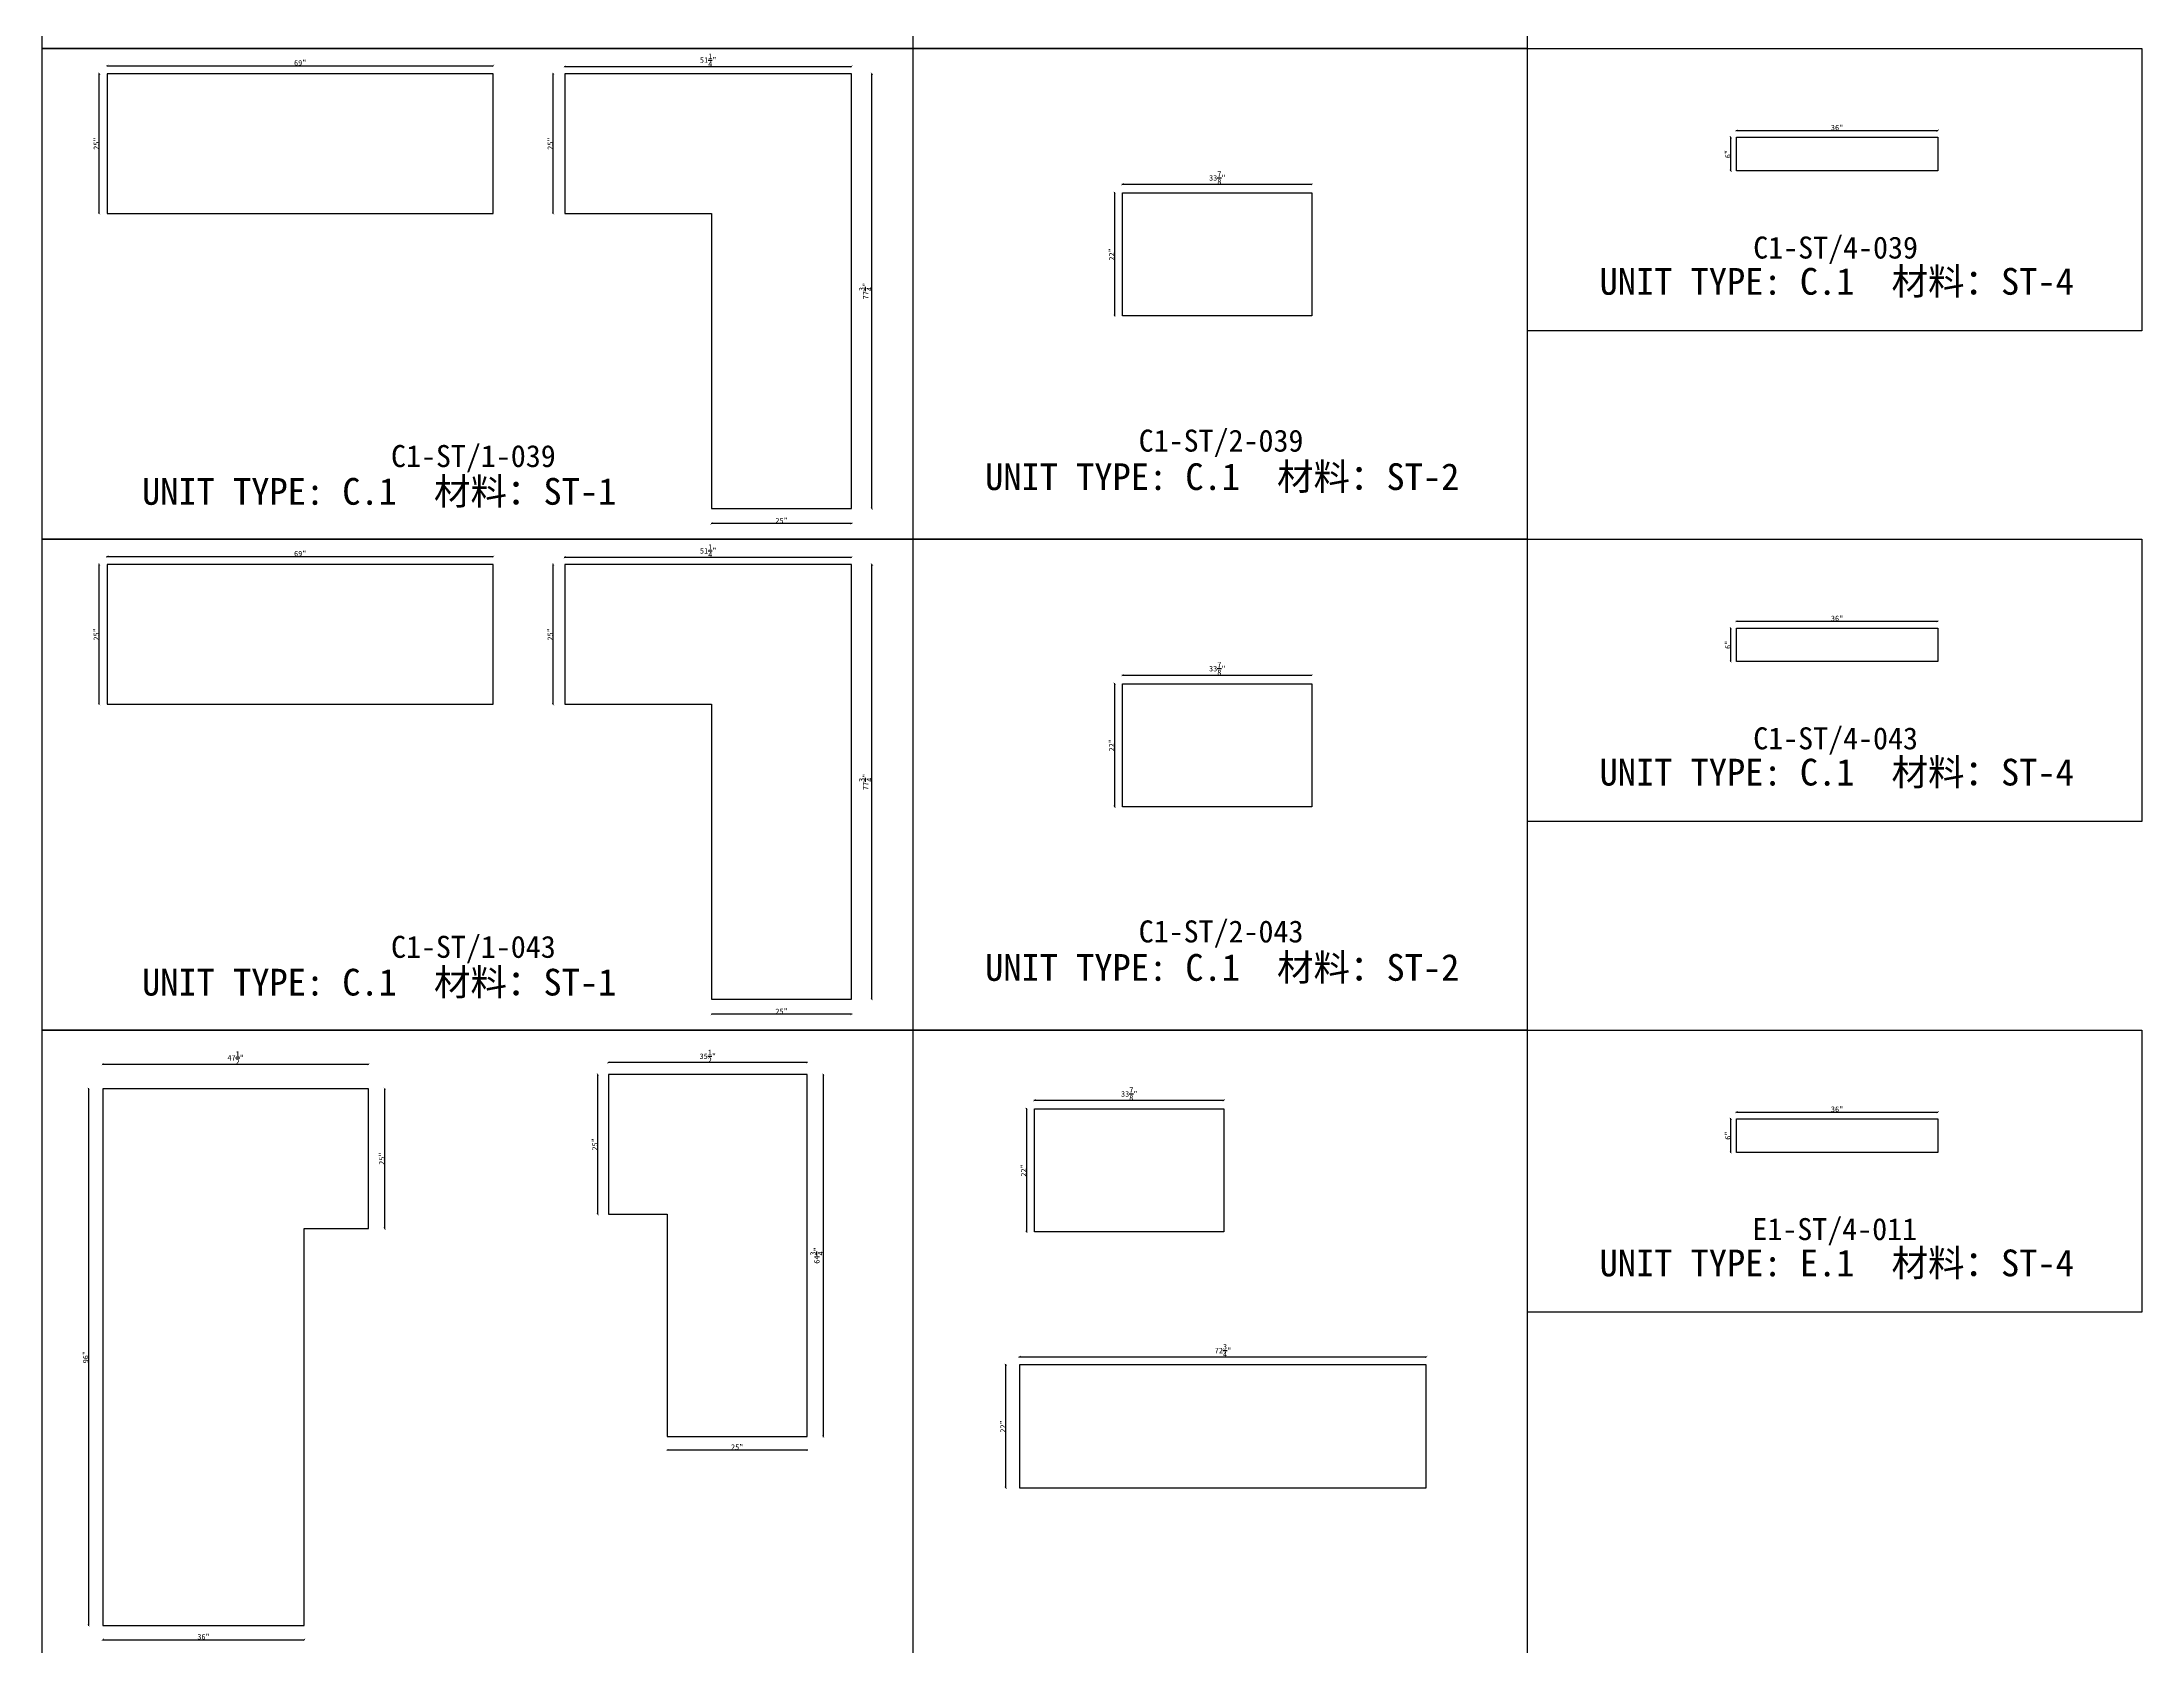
# Model space of a CAD drawing. Header units: millimetres. Extents: x -46966 to 138077, y -48408 to 2116.
# Drawn here: x 52657 to 62197, y -27261 to -19970 of the extents above; entities that cross this region are included whole.
import ezdxf
from ezdxf.enums import TextEntityAlignment as Align

# ---------------------------------------------------------------- set-up
doc = ezdxf.new("R2010")
doc.units = ezdxf.units.MM
doc.layers.add('PART_NUMBER', color=3, linetype='Continuous')
doc.styles.add('样式 1', font='')
doc.styles.get('样式 1').set_extended_font_data('NSimSun')
doc.dimstyles.new('副本 ISO-25', dxfattribs={"dimtxt": 25, "dimasz": 10, "dimexe": 1.5, "dimexo": 0.5, "dimtad": 1, "dimlfac": 0.03937, "dimlunit": 5, "dimtxsty": '样式 1', "dimblk": 'ARCHTICK', "dimcen": 2.5, "dimclrd": 256, "dimclrt": 1, "dimazin": 3, "dimtfac": 1, "dimtmove": 0, "dimatfit": 3, "dimfxlon": 1})

# ---------------------------------------------------------------- blocks, each defined once
blk = doc.blocks.new('_ArchTick')
at = {"color": 0, "linetype": 'ByBlock', "const_width": 0.15}
blk.add_lwpolyline([(-0.5, -0.5), (0.5, 0.5)], dxfattribs=at)
blk = doc.blocks.new('*D1063')
at = {"color": 0, "lineweight": -2, "transparency": 16777216}
for p, q in [((52917.6, -20114.4), (52915.1, -20114.4)), ((52917.6, -20749.4), (52915.1, -20749.4))]:
    blk.add_line(p, q, dxfattribs=at)
at = {"lineweight": -2, "transparency": 16777216}
blk.add_line((52916.6, -20749.4), (52916.6, -20114.4), dxfattribs=at)
at = {"layer": 'Defpoints', "color": 0, "transparency": 16777216}
for p in [(52916.6, -20114.4), (52953.5, -20114.4), (52953.5, -20749.4)]:
    blk.add_point(p, dxfattribs=at)
at = {"lineweight": -2, "transparency": 16777216, "xscale": 10, "yscale": 10, "zscale": 10}
for p, rotation in [((52916.6, -20114.4), 90), ((52916.6, -20749.4), 270)]:
    blk.add_blockref('_ArchTick', p, dxfattribs=dict(at, rotation=rotation))
at = {"color": 1, "transparency": 16777216, "insert": (52903.4, -20431.9), "char_height": 25, "attachment_point": 5, "rotation": 90, "style": '样式 1'}
blk.add_mtext('\\A1;25"', dxfattribs=at)
blk = doc.blocks.new('*D1064')
at = {"color": 0, "lineweight": -2, "transparency": 16777216}
for p, q in [((52953.5, -20079), (52953.5, -20076.5)), ((54706.1, -20079), (54706.1, -20076.5))]:
    blk.add_line(p, q, dxfattribs=at)
at = {"lineweight": -2, "transparency": 16777216}
blk.add_line((52953.5, -20078), (54706.1, -20078), dxfattribs=at)
at = {"layer": 'Defpoints', "color": 0, "transparency": 16777216}
for p in [(52953.5, -20114.4), (54706.1, -20078), (54706.1, -20114.4)]:
    blk.add_point(p, dxfattribs=at)
at = {"lineweight": -2, "transparency": 16777216, "xscale": 10, "yscale": 10, "zscale": 10, "rotation": 180}
blk.add_blockref('_ArchTick', (52953.5, -20078), dxfattribs=at)
at = {"lineweight": -2, "transparency": 16777216, "xscale": 10, "yscale": 10, "zscale": 10}
blk.add_blockref('_ArchTick', (54706.1, -20078), dxfattribs=at)
at = {"color": 1, "transparency": 16777216, "insert": (53829.8, -20064.9), "char_height": 25, "attachment_point": 5, "style": '样式 1'}
blk.add_mtext('\\A1;69"', dxfattribs=at)
blk = doc.blocks.new('*D1065')
at = {"color": 0, "lineweight": -2, "transparency": 16777216}
for p, q in [((55032.4, -20082.2), (55032.4, -20079.7)), ((56334.1, -20082.2), (56334.1, -20079.7))]:
    blk.add_line(p, q, dxfattribs=at)
at = {"lineweight": -2, "transparency": 16777216}
blk.add_line((55032.4, -20081.2), (56334.1, -20081.2), dxfattribs=at)
at = {"layer": 'Defpoints', "color": 0, "transparency": 16777216}
for p in [(55032.4, -20114.4), (56334.1, -20081.2), (56334.1, -20114.4)]:
    blk.add_point(p, dxfattribs=at)
at = {"lineweight": -2, "transparency": 16777216, "xscale": 10, "yscale": 10, "zscale": 10, "rotation": 180}
blk.add_blockref('_ArchTick', (55032.4, -20081.2), dxfattribs=at)
at = {"lineweight": -2, "transparency": 16777216, "xscale": 10, "yscale": 10, "zscale": 10}
blk.add_blockref('_ArchTick', (56334.1, -20081.2), dxfattribs=at)
at = {"color": 1, "transparency": 16777216, "insert": (55683.3, -20052.2), "char_height": 25, "attachment_point": 5, "style": '样式 1'}
blk.add_mtext('\\A1;51{\\H1x;\\S1/4;}"', dxfattribs=at)
blk = doc.blocks.new('*D1066')
at = {"color": 0, "lineweight": -2, "transparency": 16777216}
for p, q in [((54979.9, -20114.4), (54977.4, -20114.4)), ((54979.9, -20749.4), (54977.4, -20749.4))]:
    blk.add_line(p, q, dxfattribs=at)
at = {"lineweight": -2, "transparency": 16777216}
blk.add_line((54978.9, -20749.4), (54978.9, -20114.4), dxfattribs=at)
at = {"layer": 'Defpoints', "color": 0, "transparency": 16777216}
for p in [(54978.9, -20114.4), (55032.4, -20114.4), (55032.4, -20749.4)]:
    blk.add_point(p, dxfattribs=at)
at = {"lineweight": -2, "transparency": 16777216, "xscale": 10, "yscale": 10, "zscale": 10}
for p, rotation in [((54978.9, -20114.4), 90), ((54978.9, -20749.4), 270)]:
    blk.add_blockref('_ArchTick', p, dxfattribs=dict(at, rotation=rotation))
at = {"color": 1, "transparency": 16777216, "insert": (54965.8, -20431.9), "char_height": 25, "attachment_point": 5, "rotation": 90, "style": '样式 1'}
blk.add_mtext('\\A1;25"', dxfattribs=at)
blk = doc.blocks.new('*D1067')
at = {"color": 0, "lineweight": -2, "transparency": 16777216}
for p, q in [((55699.1, -22156.6), (55699.1, -22159.1)), ((56334.1, -22156.6), (56334.1, -22159.1))]:
    blk.add_line(p, q, dxfattribs=at)
at = {"lineweight": -2, "transparency": 16777216}
blk.add_line((56334.1, -22157.6), (55699.1, -22157.6), dxfattribs=at)
at = {"layer": 'Defpoints', "color": 0, "transparency": 16777216}
for p in [(55699.1, -22089.2), (56334.1, -22089.2), (55699.1, -22157.6)]:
    blk.add_point(p, dxfattribs=at)
at = {"lineweight": -2, "transparency": 16777216, "xscale": 10, "yscale": 10, "zscale": 10, "rotation": 180}
blk.add_blockref('_ArchTick', (55699.1, -22157.6), dxfattribs=at)
at = {"lineweight": -2, "transparency": 16777216, "xscale": 10, "yscale": 10, "zscale": 10}
blk.add_blockref('_ArchTick', (56334.1, -22157.6), dxfattribs=at)
at = {"color": 1, "transparency": 16777216, "insert": (56016.6, -22144.5), "char_height": 25, "attachment_point": 5, "style": '样式 1'}
blk.add_mtext('\\A1;25"', dxfattribs=at)
blk = doc.blocks.new('*D1068')
at = {"color": 0, "lineweight": -2, "transparency": 16777216}
for p, q in [((56426.4, -20114.4), (56428.9, -20114.4)), ((56426.4, -22089.2), (56428.9, -22089.2))]:
    blk.add_line(p, q, dxfattribs=at)
at = {"lineweight": -2, "transparency": 16777216}
blk.add_line((56427.4, -22089.2), (56427.4, -20114.4), dxfattribs=at)
at = {"layer": 'Defpoints', "color": 0, "transparency": 16777216}
for p in [(56334.1, -20114.4), (56427.4, -20114.4), (56334.1, -22089.2)]:
    blk.add_point(p, dxfattribs=at)
at = {"lineweight": -2, "transparency": 16777216, "xscale": 10, "yscale": 10, "zscale": 10}
for p, rotation in [((56427.4, -20114.4), 90), ((56427.4, -22089.2), 270)]:
    blk.add_blockref('_ArchTick', p, dxfattribs=dict(at, rotation=rotation))
at = {"color": 1, "transparency": 16777216, "insert": (56398.3, -21101.8), "char_height": 25, "attachment_point": 5, "rotation": 90, "style": '样式 1'}
blk.add_mtext('\\A1;77{\\H1x;\\S3/4;}"', dxfattribs=at)
blk = doc.blocks.new('*D1069')
at = {"color": 0, "lineweight": -2, "transparency": 16777216}
for p, q in [((57566, -20617.5), (57566, -20615)), ((58426.5, -20617.5), (58426.5, -20615))]:
    blk.add_line(p, q, dxfattribs=at)
at = {"lineweight": -2, "transparency": 16777216}
blk.add_line((57566, -20616.5), (58426.5, -20616.5), dxfattribs=at)
at = {"layer": 'Defpoints', "color": 0, "transparency": 16777216}
for p in [(57566, -20655.9), (58426.5, -20616.5), (58426.5, -20655.9)]:
    blk.add_point(p, dxfattribs=at)
at = {"lineweight": -2, "transparency": 16777216, "xscale": 10, "yscale": 10, "zscale": 10, "rotation": 180}
blk.add_blockref('_ArchTick', (57566, -20616.5), dxfattribs=at)
at = {"lineweight": -2, "transparency": 16777216, "xscale": 10, "yscale": 10, "zscale": 10}
blk.add_blockref('_ArchTick', (58426.5, -20616.5), dxfattribs=at)
at = {"color": 1, "transparency": 16777216, "insert": (57996.2, -20587.4), "char_height": 25, "attachment_point": 5, "style": '样式 1'}
blk.add_mtext('\\A1;33{\\H1x;\\S7/8;}"', dxfattribs=at)
blk = doc.blocks.new('*D1070')
at = {"color": 0, "lineweight": -2, "transparency": 16777216}
for p, q in [((57530.4, -20655.9), (57527.9, -20655.9)), ((57530.4, -21214.7), (57527.9, -21214.7))]:
    blk.add_line(p, q, dxfattribs=at)
at = {"lineweight": -2, "transparency": 16777216}
blk.add_line((57529.4, -20655.9), (57529.4, -21214.7), dxfattribs=at)
at = {"layer": 'Defpoints', "color": 0, "transparency": 16777216}
for p in [(57566, -20655.9), (57529.4, -21214.7), (57566, -21214.7)]:
    blk.add_point(p, dxfattribs=at)
at = {"lineweight": -2, "transparency": 16777216, "xscale": 10, "yscale": 10, "zscale": 10}
for p, rotation in [((57529.4, -20655.9), 90), ((57529.4, -21214.7), 270)]:
    blk.add_blockref('_ArchTick', p, dxfattribs=dict(at, rotation=rotation))
at = {"color": 1, "transparency": 16777216, "insert": (57516.3, -20935.3), "char_height": 25, "attachment_point": 5, "rotation": 90, "style": '样式 1'}
blk.add_mtext('\\A1;22"', dxfattribs=at)
blk = doc.blocks.new('*D1071')
at = {"color": 0, "lineweight": -2, "transparency": 16777216}
for p, q in [((60354.8, -20373.4), (60354.8, -20370.9)), ((61269.2, -20373.4), (61269.2, -20370.9))]:
    blk.add_line(p, q, dxfattribs=at)
at = {"lineweight": -2, "transparency": 16777216}
blk.add_line((60354.8, -20372.4), (61269.2, -20372.4), dxfattribs=at)
at = {"layer": 'Defpoints', "color": 0, "transparency": 16777216}
for p in [(60354.8, -20403.2), (61269.2, -20372.4), (61269.2, -20403.2)]:
    blk.add_point(p, dxfattribs=at)
at = {"lineweight": -2, "transparency": 16777216, "xscale": 10, "yscale": 10, "zscale": 10, "rotation": 180}
blk.add_blockref('_ArchTick', (60354.8, -20372.4), dxfattribs=at)
at = {"lineweight": -2, "transparency": 16777216, "xscale": 10, "yscale": 10, "zscale": 10}
blk.add_blockref('_ArchTick', (61269.2, -20372.4), dxfattribs=at)
at = {"color": 1, "transparency": 16777216, "insert": (60812, -20359.2), "char_height": 25, "attachment_point": 5, "style": '样式 1'}
blk.add_mtext('\\A1;36"', dxfattribs=at)
blk = doc.blocks.new('*D1072')
at = {"color": 0, "lineweight": -2, "transparency": 16777216}
for p, q in [((60330, -20403.2), (60327.5, -20403.2)), ((60330, -20555.6), (60327.5, -20555.6))]:
    blk.add_line(p, q, dxfattribs=at)
at = {"lineweight": -2, "transparency": 16777216}
blk.add_line((60329, -20555.6), (60329, -20403.2), dxfattribs=at)
at = {"layer": 'Defpoints', "color": 0, "transparency": 16777216}
for p in [(60329, -20403.2), (60354.8, -20403.2), (60354.8, -20555.6)]:
    blk.add_point(p, dxfattribs=at)
at = {"lineweight": -2, "transparency": 16777216, "xscale": 10, "yscale": 10, "zscale": 10}
for p, rotation in [((60329, -20403.2), 90), ((60329, -20555.6), 270)]:
    blk.add_blockref('_ArchTick', p, dxfattribs=dict(at, rotation=rotation))
at = {"color": 1, "transparency": 16777216, "insert": (60315.9, -20479.4), "char_height": 25, "attachment_point": 5, "rotation": 90, "style": '样式 1'}
blk.add_mtext('\\A1;6"', dxfattribs=at)
blk = doc.blocks.new('*D1119')
at = {"color": 0, "lineweight": -2, "transparency": 16777216}
for p, q in [((52917.6, -22343.9), (52915.1, -22343.9)), ((52917.6, -22978.9), (52915.1, -22978.9))]:
    blk.add_line(p, q, dxfattribs=at)
at = {"lineweight": -2, "transparency": 16777216}
blk.add_line((52916.6, -22978.9), (52916.6, -22343.9), dxfattribs=at)
at = {"layer": 'Defpoints', "color": 0, "transparency": 16777216}
for p in [(52916.6, -22343.9), (52953.5, -22343.9), (52953.5, -22978.9)]:
    blk.add_point(p, dxfattribs=at)
at = {"lineweight": -2, "transparency": 16777216, "xscale": 10, "yscale": 10, "zscale": 10}
for p, rotation in [((52916.6, -22343.9), 90), ((52916.6, -22978.9), 270)]:
    blk.add_blockref('_ArchTick', p, dxfattribs=dict(at, rotation=rotation))
at = {"color": 1, "transparency": 16777216, "insert": (52903.4, -22661.4), "char_height": 25, "attachment_point": 5, "rotation": 90, "style": '样式 1'}
blk.add_mtext('\\A1;25"', dxfattribs=at)
blk = doc.blocks.new('*D1120')
at = {"color": 0, "lineweight": -2, "transparency": 16777216}
for p, q in [((52953.5, -22308.6), (52953.5, -22306.1)), ((54706.1, -22308.6), (54706.1, -22306.1))]:
    blk.add_line(p, q, dxfattribs=at)
at = {"lineweight": -2, "transparency": 16777216}
blk.add_line((52953.5, -22307.6), (54706.1, -22307.6), dxfattribs=at)
at = {"layer": 'Defpoints', "color": 0, "transparency": 16777216}
for p in [(54706.1, -22307.6), (52953.5, -22343.9), (54706.1, -22343.9)]:
    blk.add_point(p, dxfattribs=at)
at = {"lineweight": -2, "transparency": 16777216, "xscale": 10, "yscale": 10, "zscale": 10, "rotation": 180}
blk.add_blockref('_ArchTick', (52953.5, -22307.6), dxfattribs=at)
at = {"lineweight": -2, "transparency": 16777216, "xscale": 10, "yscale": 10, "zscale": 10}
blk.add_blockref('_ArchTick', (54706.1, -22307.6), dxfattribs=at)
at = {"color": 1, "transparency": 16777216, "insert": (53829.8, -22294.5), "char_height": 25, "attachment_point": 5, "style": '样式 1'}
blk.add_mtext('\\A1;69"', dxfattribs=at)
blk = doc.blocks.new('*D1121')
at = {"color": 0, "lineweight": -2, "transparency": 16777216}
for p, q in [((55032.4, -22311.8), (55032.4, -22309.3)), ((56334.1, -22311.8), (56334.1, -22309.3))]:
    blk.add_line(p, q, dxfattribs=at)
at = {"lineweight": -2, "transparency": 16777216}
blk.add_line((55032.4, -22310.8), (56334.1, -22310.8), dxfattribs=at)
at = {"layer": 'Defpoints', "color": 0, "transparency": 16777216}
for p in [(56334.1, -22310.8), (55032.4, -22343.9), (56334.1, -22343.9)]:
    blk.add_point(p, dxfattribs=at)
at = {"lineweight": -2, "transparency": 16777216, "xscale": 10, "yscale": 10, "zscale": 10, "rotation": 180}
blk.add_blockref('_ArchTick', (55032.4, -22310.8), dxfattribs=at)
at = {"lineweight": -2, "transparency": 16777216, "xscale": 10, "yscale": 10, "zscale": 10}
blk.add_blockref('_ArchTick', (56334.1, -22310.8), dxfattribs=at)
at = {"color": 1, "transparency": 16777216, "insert": (55683.3, -22281.8), "char_height": 25, "attachment_point": 5, "style": '样式 1'}
blk.add_mtext('\\A1;51{\\H1x;\\S1/4;}"', dxfattribs=at)
blk = doc.blocks.new('*D1122')
at = {"color": 0, "lineweight": -2, "transparency": 16777216}
for p, q in [((54979.9, -22343.9), (54977.4, -22343.9)), ((54979.9, -22978.9), (54977.4, -22978.9))]:
    blk.add_line(p, q, dxfattribs=at)
at = {"lineweight": -2, "transparency": 16777216}
blk.add_line((54978.9, -22978.9), (54978.9, -22343.9), dxfattribs=at)
at = {"layer": 'Defpoints', "color": 0, "transparency": 16777216}
for p in [(54978.9, -22343.9), (55032.4, -22343.9), (55032.4, -22978.9)]:
    blk.add_point(p, dxfattribs=at)
at = {"lineweight": -2, "transparency": 16777216, "xscale": 10, "yscale": 10, "zscale": 10}
for p, rotation in [((54978.9, -22343.9), 90), ((54978.9, -22978.9), 270)]:
    blk.add_blockref('_ArchTick', p, dxfattribs=dict(at, rotation=rotation))
at = {"color": 1, "transparency": 16777216, "insert": (54965.8, -22661.4), "char_height": 25, "attachment_point": 5, "rotation": 90, "style": '样式 1'}
blk.add_mtext('\\A1;25"', dxfattribs=at)
blk = doc.blocks.new('*D1123')
at = {"color": 0, "lineweight": -2, "transparency": 16777216}
for p, q in [((55699.1, -24386.2), (55699.1, -24388.7)), ((56334.1, -24386.2), (56334.1, -24388.7))]:
    blk.add_line(p, q, dxfattribs=at)
at = {"lineweight": -2, "transparency": 16777216}
blk.add_line((56334.1, -24387.2), (55699.1, -24387.2), dxfattribs=at)
at = {"layer": 'Defpoints', "color": 0, "transparency": 16777216}
for p in [(55699.1, -24318.8), (56334.1, -24318.8), (55699.1, -24387.2)]:
    blk.add_point(p, dxfattribs=at)
at = {"lineweight": -2, "transparency": 16777216, "xscale": 10, "yscale": 10, "zscale": 10, "rotation": 180}
blk.add_blockref('_ArchTick', (55699.1, -24387.2), dxfattribs=at)
at = {"lineweight": -2, "transparency": 16777216, "xscale": 10, "yscale": 10, "zscale": 10}
blk.add_blockref('_ArchTick', (56334.1, -24387.2), dxfattribs=at)
at = {"color": 1, "transparency": 16777216, "insert": (56016.6, -24374.1), "char_height": 25, "attachment_point": 5, "style": '样式 1'}
blk.add_mtext('\\A1;25"', dxfattribs=at)
blk = doc.blocks.new('*D1124')
at = {"color": 0, "lineweight": -2, "transparency": 16777216}
for p, q in [((56426.4, -22343.9), (56428.9, -22343.9)), ((56426.4, -24318.8), (56428.9, -24318.8))]:
    blk.add_line(p, q, dxfattribs=at)
at = {"lineweight": -2, "transparency": 16777216}
blk.add_line((56427.4, -24318.8), (56427.4, -22343.9), dxfattribs=at)
at = {"layer": 'Defpoints', "color": 0, "transparency": 16777216}
for p in [(56334.1, -22343.9), (56427.4, -22343.9), (56334.1, -24318.8)]:
    blk.add_point(p, dxfattribs=at)
at = {"lineweight": -2, "transparency": 16777216, "xscale": 10, "yscale": 10, "zscale": 10}
for p, rotation in [((56427.4, -22343.9), 90), ((56427.4, -24318.8), 270)]:
    blk.add_blockref('_ArchTick', p, dxfattribs=dict(at, rotation=rotation))
at = {"color": 1, "transparency": 16777216, "insert": (56398.3, -23331.4), "char_height": 25, "attachment_point": 5, "rotation": 90, "style": '样式 1'}
blk.add_mtext('\\A1;77{\\H1x;\\S3/4;}"', dxfattribs=at)
blk = doc.blocks.new('*D1125')
at = {"color": 0, "lineweight": -2, "transparency": 16777216}
for p, q in [((57566, -22847.1), (57566, -22844.6)), ((58426.5, -22847.1), (58426.5, -22844.6))]:
    blk.add_line(p, q, dxfattribs=at)
at = {"lineweight": -2, "transparency": 16777216}
blk.add_line((57566, -22846.1), (58426.5, -22846.1), dxfattribs=at)
at = {"layer": 'Defpoints', "color": 0, "transparency": 16777216}
for p in [(57566, -22885.5), (58426.5, -22846.1), (58426.5, -22885.5)]:
    blk.add_point(p, dxfattribs=at)
at = {"lineweight": -2, "transparency": 16777216, "xscale": 10, "yscale": 10, "zscale": 10, "rotation": 180}
blk.add_blockref('_ArchTick', (57566, -22846.1), dxfattribs=at)
at = {"lineweight": -2, "transparency": 16777216, "xscale": 10, "yscale": 10, "zscale": 10}
blk.add_blockref('_ArchTick', (58426.5, -22846.1), dxfattribs=at)
at = {"color": 1, "transparency": 16777216, "insert": (57996.2, -22817), "char_height": 25, "attachment_point": 5, "style": '样式 1'}
blk.add_mtext('\\A1;33{\\H1x;\\S7/8;}"', dxfattribs=at)
blk = doc.blocks.new('*D1126')
at = {"color": 0, "lineweight": -2, "transparency": 16777216}
for p, q in [((57530.4, -22885.5), (57527.9, -22885.5)), ((57530.4, -23444.3), (57527.9, -23444.3))]:
    blk.add_line(p, q, dxfattribs=at)
at = {"lineweight": -2, "transparency": 16777216}
blk.add_line((57529.4, -22885.5), (57529.4, -23444.3), dxfattribs=at)
at = {"layer": 'Defpoints', "color": 0, "transparency": 16777216}
for p in [(57566, -22885.5), (57529.4, -23444.3), (57566, -23444.3)]:
    blk.add_point(p, dxfattribs=at)
at = {"lineweight": -2, "transparency": 16777216, "xscale": 10, "yscale": 10, "zscale": 10}
for p, rotation in [((57529.4, -22885.5), 90), ((57529.4, -23444.3), 270)]:
    blk.add_blockref('_ArchTick', p, dxfattribs=dict(at, rotation=rotation))
at = {"color": 1, "transparency": 16777216, "insert": (57516.3, -23164.9), "char_height": 25, "attachment_point": 5, "rotation": 90, "style": '样式 1'}
blk.add_mtext('\\A1;22"', dxfattribs=at)
blk = doc.blocks.new('*D1127')
at = {"color": 0, "lineweight": -2, "transparency": 16777216}
for p, q in [((60354.8, -22602.9), (60354.8, -22600.4)), ((61269.2, -22602.9), (61269.2, -22600.4))]:
    blk.add_line(p, q, dxfattribs=at)
at = {"lineweight": -2, "transparency": 16777216}
blk.add_line((60354.8, -22601.9), (61269.2, -22601.9), dxfattribs=at)
at = {"layer": 'Defpoints', "color": 0, "transparency": 16777216}
for p in [(61269.2, -22601.9), (60354.8, -22632.8), (61269.2, -22632.8)]:
    blk.add_point(p, dxfattribs=at)
at = {"lineweight": -2, "transparency": 16777216, "xscale": 10, "yscale": 10, "zscale": 10, "rotation": 180}
blk.add_blockref('_ArchTick', (60354.8, -22601.9), dxfattribs=at)
at = {"lineweight": -2, "transparency": 16777216, "xscale": 10, "yscale": 10, "zscale": 10}
blk.add_blockref('_ArchTick', (61269.2, -22601.9), dxfattribs=at)
at = {"color": 1, "transparency": 16777216, "insert": (60812, -22588.8), "char_height": 25, "attachment_point": 5, "style": '样式 1'}
blk.add_mtext('\\A1;36"', dxfattribs=at)
blk = doc.blocks.new('*D1128')
at = {"color": 0, "lineweight": -2, "transparency": 16777216}
for p, q in [((60330, -22632.8), (60327.5, -22632.8)), ((60330, -22785.2), (60327.5, -22785.2))]:
    blk.add_line(p, q, dxfattribs=at)
at = {"lineweight": -2, "transparency": 16777216}
blk.add_line((60329, -22785.2), (60329, -22632.8), dxfattribs=at)
at = {"layer": 'Defpoints', "color": 0, "transparency": 16777216}
for p in [(60329, -22632.8), (60354.8, -22632.8), (60354.8, -22785.2)]:
    blk.add_point(p, dxfattribs=at)
at = {"lineweight": -2, "transparency": 16777216, "xscale": 10, "yscale": 10, "zscale": 10}
for p, rotation in [((60329, -22632.8), 90), ((60329, -22785.2), 270)]:
    blk.add_blockref('_ArchTick', p, dxfattribs=dict(at, rotation=rotation))
at = {"color": 1, "transparency": 16777216, "insert": (60315.9, -22709), "char_height": 25, "attachment_point": 5, "rotation": 90, "style": '样式 1'}
blk.add_mtext('\\A1;6"', dxfattribs=at)
blk = doc.blocks.new('*D1198')
at = {"color": 0, "lineweight": -2, "transparency": 16777216}
for p, q in [((55230.8, -24607.7), (55230.8, -24605.2)), ((56132.5, -24607.7), (56132.5, -24605.2))]:
    blk.add_line(p, q, dxfattribs=at)
at = {"lineweight": -2, "transparency": 16777216}
blk.add_line((56132.5, -24606.7), (55230.8, -24606.7), dxfattribs=at)
at = {"layer": 'Defpoints', "color": 0, "transparency": 16777216}
for p in [(55230.8, -24606.7), (55230.8, -24660.7), (56132.5, -24660.7)]:
    blk.add_point(p, dxfattribs=at)
at = {"lineweight": -2, "transparency": 16777216, "xscale": 10, "yscale": 10, "zscale": 10, "rotation": 180}
blk.add_blockref('_ArchTick', (55230.8, -24606.7), dxfattribs=at)
at = {"lineweight": -2, "transparency": 16777216, "xscale": 10, "yscale": 10, "zscale": 10}
blk.add_blockref('_ArchTick', (56132.5, -24606.7), dxfattribs=at)
at = {"color": 1, "transparency": 16777216, "insert": (55681.6, -24577.7), "char_height": 25, "attachment_point": 5, "style": '样式 1'}
blk.add_mtext('\\A1;35{\\H1x;\\S1/2;}"', dxfattribs=at)
blk = doc.blocks.new('*D1199')
at = {"color": 0, "lineweight": -2, "transparency": 16777216}
for p, q in [((56204.9, -24660.7), (56207.4, -24660.7)), ((56204.9, -26305.3), (56207.4, -26305.3))]:
    blk.add_line(p, q, dxfattribs=at)
at = {"lineweight": -2, "transparency": 16777216}
blk.add_line((56205.9, -24660.7), (56205.9, -26305.3), dxfattribs=at)
at = {"layer": 'Defpoints', "color": 0, "transparency": 16777216}
for p in [(56132.5, -24660.7), (56132.5, -26305.3), (56205.9, -26305.3)]:
    blk.add_point(p, dxfattribs=at)
at = {"lineweight": -2, "transparency": 16777216, "xscale": 10, "yscale": 10, "zscale": 10}
for p, rotation in [((56205.9, -24660.7), 90), ((56205.9, -26305.3), 270)]:
    blk.add_blockref('_ArchTick', p, dxfattribs=dict(at, rotation=rotation))
at = {"color": 1, "transparency": 16777216, "insert": (56176.8, -25483), "char_height": 25, "attachment_point": 5, "rotation": 90, "style": '样式 1'}
blk.add_mtext('\\A1;64{\\H1x;\\S3/4;}"', dxfattribs=at)
blk = doc.blocks.new('*D1200')
at = {"color": 0, "lineweight": -2, "transparency": 16777216}
for p, q in [((55497.5, -26365.6), (55497.5, -26368.1)), ((56132.5, -26365.6), (56132.5, -26368.1))]:
    blk.add_line(p, q, dxfattribs=at)
at = {"lineweight": -2, "transparency": 16777216}
blk.add_line((56132.5, -26366.6), (55497.5, -26366.6), dxfattribs=at)
at = {"layer": 'Defpoints', "color": 0, "transparency": 16777216}
for p in [(55497.5, -26305.3), (56132.5, -26305.3), (55497.5, -26366.6)]:
    blk.add_point(p, dxfattribs=at)
at = {"lineweight": -2, "transparency": 16777216, "xscale": 10, "yscale": 10, "zscale": 10, "rotation": 180}
blk.add_blockref('_ArchTick', (55497.5, -26366.6), dxfattribs=at)
at = {"lineweight": -2, "transparency": 16777216, "xscale": 10, "yscale": 10, "zscale": 10}
blk.add_blockref('_ArchTick', (56132.5, -26366.6), dxfattribs=at)
at = {"color": 1, "transparency": 16777216, "insert": (55815, -26353.4), "char_height": 25, "attachment_point": 5, "style": '样式 1'}
blk.add_mtext('\\A1;25"', dxfattribs=at)
blk = doc.blocks.new('*D1201')
at = {"color": 0, "lineweight": -2, "transparency": 16777216}
for p, q in [((55182.7, -24660.7), (55180.2, -24660.7)), ((55182.7, -25295.7), (55180.2, -25295.7))]:
    blk.add_line(p, q, dxfattribs=at)
at = {"lineweight": -2, "transparency": 16777216}
blk.add_line((55181.7, -25295.7), (55181.7, -24660.7), dxfattribs=at)
at = {"layer": 'Defpoints', "color": 0, "transparency": 16777216}
for p in [(55181.7, -24660.7), (55230.8, -24660.7), (55230.8, -25295.7)]:
    blk.add_point(p, dxfattribs=at)
at = {"lineweight": -2, "transparency": 16777216, "xscale": 10, "yscale": 10, "zscale": 10}
for p, rotation in [((55181.7, -24660.7), 90), ((55181.7, -25295.7), 270)]:
    blk.add_blockref('_ArchTick', p, dxfattribs=dict(at, rotation=rotation))
at = {"color": 1, "transparency": 16777216, "insert": (55168.6, -24978.2), "char_height": 25, "attachment_point": 5, "rotation": 90, "style": '样式 1'}
blk.add_mtext('\\A1;25"', dxfattribs=at)
blk = doc.blocks.new('*D1202')
at = {"color": 0, "lineweight": -2, "transparency": 16777216}
for p, q in [((52933.2, -24614.9), (52933.2, -24612.4)), ((54139.7, -24614.9), (54139.7, -24612.4))]:
    blk.add_line(p, q, dxfattribs=at)
at = {"lineweight": -2, "transparency": 16777216}
blk.add_line((52933.2, -24613.9), (54139.7, -24613.9), dxfattribs=at)
at = {"layer": 'Defpoints', "color": 0, "transparency": 16777216}
for p in [(54139.7, -24613.9), (52933.2, -24725.6), (54139.7, -24725.6)]:
    blk.add_point(p, dxfattribs=at)
at = {"lineweight": -2, "transparency": 16777216, "xscale": 10, "yscale": 10, "zscale": 10, "rotation": 180}
blk.add_blockref('_ArchTick', (52933.2, -24613.9), dxfattribs=at)
at = {"lineweight": -2, "transparency": 16777216, "xscale": 10, "yscale": 10, "zscale": 10}
blk.add_blockref('_ArchTick', (54139.7, -24613.9), dxfattribs=at)
at = {"color": 1, "transparency": 16777216, "insert": (53536.5, -24584.9), "char_height": 25, "attachment_point": 5, "style": '样式 1'}
blk.add_mtext('\\A1;47{\\H1x;\\S1/2;}"', dxfattribs=at)
blk = doc.blocks.new('*D1203')
at = {"color": 0, "lineweight": -2, "transparency": 16777216}
for p, q in [((52869, -24725.6), (52866.5, -24725.6)), ((52869, -27164), (52866.5, -27164))]:
    blk.add_line(p, q, dxfattribs=at)
at = {"lineweight": -2, "transparency": 16777216}
blk.add_line((52868, -24725.6), (52868, -27164), dxfattribs=at)
at = {"layer": 'Defpoints', "color": 0, "transparency": 16777216}
for p in [(52933.2, -24725.6), (52868, -27164), (52933.2, -27164)]:
    blk.add_point(p, dxfattribs=at)
at = {"lineweight": -2, "transparency": 16777216, "xscale": 10, "yscale": 10, "zscale": 10}
for p, rotation in [((52868, -24725.6), 90), ((52868, -27164), 270)]:
    blk.add_blockref('_ArchTick', p, dxfattribs=dict(at, rotation=rotation))
at = {"color": 1, "transparency": 16777216, "insert": (52854.9, -25944.8), "char_height": 25, "attachment_point": 5, "rotation": 90, "style": '样式 1'}
blk.add_mtext('\\A1;96"', dxfattribs=at)
blk = doc.blocks.new('*D1204')
at = {"color": 0, "lineweight": -2, "transparency": 16777216}
for p, q in [((52933.2, -27227.2), (52933.2, -27229.7)), ((53847.6, -27227.2), (53847.6, -27229.7))]:
    blk.add_line(p, q, dxfattribs=at)
at = {"lineweight": -2, "transparency": 16777216}
blk.add_line((52933.2, -27228.2), (53847.6, -27228.2), dxfattribs=at)
at = {"layer": 'Defpoints', "color": 0, "transparency": 16777216}
for p in [(52933.2, -27164), (53847.6, -27164), (53847.6, -27228.2)]:
    blk.add_point(p, dxfattribs=at)
at = {"lineweight": -2, "transparency": 16777216, "xscale": 10, "yscale": 10, "zscale": 10, "rotation": 180}
blk.add_blockref('_ArchTick', (52933.2, -27228.2), dxfattribs=at)
at = {"lineweight": -2, "transparency": 16777216, "xscale": 10, "yscale": 10, "zscale": 10}
blk.add_blockref('_ArchTick', (53847.6, -27228.2), dxfattribs=at)
at = {"color": 1, "transparency": 16777216, "insert": (53390.4, -27215.1), "char_height": 25, "attachment_point": 5, "style": '样式 1'}
blk.add_mtext('\\A1;36"', dxfattribs=at)
blk = doc.blocks.new('*D1205')
at = {"color": 0, "lineweight": -2, "transparency": 16777216}
for p, q in [((54212.7, -24725.6), (54215.2, -24725.6)), ((54212.7, -25360.6), (54215.2, -25360.6))]:
    blk.add_line(p, q, dxfattribs=at)
at = {"lineweight": -2, "transparency": 16777216}
blk.add_line((54213.7, -25360.6), (54213.7, -24725.6), dxfattribs=at)
at = {"layer": 'Defpoints', "color": 0, "transparency": 16777216}
for p in [(54139.7, -24725.6), (54213.7, -24725.6), (54139.7, -25360.6)]:
    blk.add_point(p, dxfattribs=at)
at = {"lineweight": -2, "transparency": 16777216, "xscale": 10, "yscale": 10, "zscale": 10}
for p, rotation in [((54213.7, -24725.6), 90), ((54213.7, -25360.6), 270)]:
    blk.add_blockref('_ArchTick', p, dxfattribs=dict(at, rotation=rotation))
at = {"color": 1, "transparency": 16777216, "insert": (54200.6, -25043.1), "char_height": 25, "attachment_point": 5, "rotation": 90, "style": '样式 1'}
blk.add_mtext('\\A1;25"', dxfattribs=at)
blk = doc.blocks.new('*D1206')
at = {"color": 0, "lineweight": -2, "transparency": 16777216}
for p, q in [((57165.9, -24778.9), (57165.9, -24776.4)), ((58026.4, -24778.9), (58026.4, -24776.4))]:
    blk.add_line(p, q, dxfattribs=at)
at = {"lineweight": -2, "transparency": 16777216}
blk.add_line((57165.9, -24777.9), (58026.4, -24777.9), dxfattribs=at)
at = {"layer": 'Defpoints', "color": 0, "transparency": 16777216}
for p in [(58026.4, -24777.9), (57165.9, -24817.3), (58026.4, -24817.3)]:
    blk.add_point(p, dxfattribs=at)
at = {"lineweight": -2, "transparency": 16777216, "xscale": 10, "yscale": 10, "zscale": 10, "rotation": 180}
blk.add_blockref('_ArchTick', (57165.9, -24777.9), dxfattribs=at)
at = {"lineweight": -2, "transparency": 16777216, "xscale": 10, "yscale": 10, "zscale": 10}
blk.add_blockref('_ArchTick', (58026.4, -24777.9), dxfattribs=at)
at = {"color": 1, "transparency": 16777216, "insert": (57596.2, -24748.8), "char_height": 25, "attachment_point": 5, "style": '样式 1'}
blk.add_mtext('\\A1;33{\\H1x;\\S7/8;}"', dxfattribs=at)
blk = doc.blocks.new('*D1207')
at = {"color": 0, "lineweight": -2, "transparency": 16777216}
for p, q in [((57130.3, -24817.3), (57127.8, -24817.3)), ((57130.3, -25376.1), (57127.8, -25376.1))]:
    blk.add_line(p, q, dxfattribs=at)
at = {"lineweight": -2, "transparency": 16777216}
blk.add_line((57129.3, -24817.3), (57129.3, -25376.1), dxfattribs=at)
at = {"layer": 'Defpoints', "color": 0, "transparency": 16777216}
for p in [(57165.9, -24817.3), (57129.3, -25376.1), (57165.9, -25376.1)]:
    blk.add_point(p, dxfattribs=at)
at = {"lineweight": -2, "transparency": 16777216, "xscale": 10, "yscale": 10, "zscale": 10}
for p, rotation in [((57129.3, -24817.3), 90), ((57129.3, -25376.1), 270)]:
    blk.add_blockref('_ArchTick', p, dxfattribs=dict(at, rotation=rotation))
at = {"color": 1, "transparency": 16777216, "insert": (57116.2, -25096.7), "char_height": 25, "attachment_point": 5, "rotation": 90, "style": '样式 1'}
blk.add_mtext('\\A1;22"', dxfattribs=at)
blk = doc.blocks.new('*D1208')
at = {"color": 0, "lineweight": -2, "transparency": 16777216}
for p, q in [((57098, -25944.7), (57098, -25942.2)), ((58945.9, -25944.7), (58945.9, -25942.2))]:
    blk.add_line(p, q, dxfattribs=at)
at = {"lineweight": -2, "transparency": 16777216}
blk.add_line((57098, -25943.7), (58945.9, -25943.7), dxfattribs=at)
at = {"layer": 'Defpoints', "color": 0, "transparency": 16777216}
for p in [(58945.9, -25943.7), (57098, -25980.2), (58945.9, -25980.2)]:
    blk.add_point(p, dxfattribs=at)
at = {"lineweight": -2, "transparency": 16777216, "xscale": 10, "yscale": 10, "zscale": 10, "rotation": 180}
blk.add_blockref('_ArchTick', (57098, -25943.7), dxfattribs=at)
at = {"lineweight": -2, "transparency": 16777216, "xscale": 10, "yscale": 10, "zscale": 10}
blk.add_blockref('_ArchTick', (58945.9, -25943.7), dxfattribs=at)
at = {"color": 1, "transparency": 16777216, "insert": (58022, -25914.6), "char_height": 25, "attachment_point": 5, "style": '样式 1'}
blk.add_mtext('\\A1;72{\\H1x;\\S3/4;}"', dxfattribs=at)
blk = doc.blocks.new('*D1209')
at = {"color": 0, "lineweight": -2, "transparency": 16777216}
for p, q in [((57036.4, -25980.2), (57033.9, -25980.2)), ((57036.4, -26539), (57033.9, -26539))]:
    blk.add_line(p, q, dxfattribs=at)
at = {"lineweight": -2, "transparency": 16777216}
blk.add_line((57035.4, -26539), (57035.4, -25980.2), dxfattribs=at)
at = {"layer": 'Defpoints', "color": 0, "transparency": 16777216}
for p in [(57035.4, -25980.2), (57098, -25980.2), (57098, -26539)]:
    blk.add_point(p, dxfattribs=at)
at = {"lineweight": -2, "transparency": 16777216, "xscale": 10, "yscale": 10, "zscale": 10}
for p, rotation in [((57035.4, -25980.2), 90), ((57035.4, -26539), 270)]:
    blk.add_blockref('_ArchTick', p, dxfattribs=dict(at, rotation=rotation))
at = {"color": 1, "transparency": 16777216, "insert": (57022.3, -26259.6), "char_height": 25, "attachment_point": 5, "rotation": 90, "style": '样式 1'}
blk.add_mtext('\\A1;22"', dxfattribs=at)
blk = doc.blocks.new('*D1210')
at = {"color": 0, "lineweight": -2, "transparency": 16777216}
for p, q in [((60354.8, -24832.5), (60354.8, -24830)), ((61269.2, -24832.5), (61269.2, -24830))]:
    blk.add_line(p, q, dxfattribs=at)
at = {"lineweight": -2, "transparency": 16777216}
blk.add_line((60354.8, -24831.5), (61269.2, -24831.5), dxfattribs=at)
at = {"layer": 'Defpoints', "color": 0, "transparency": 16777216}
for p in [(60354.8, -24862.3), (61269.2, -24831.5), (61269.2, -24862.3)]:
    blk.add_point(p, dxfattribs=at)
at = {"lineweight": -2, "transparency": 16777216, "xscale": 10, "yscale": 10, "zscale": 10, "rotation": 180}
blk.add_blockref('_ArchTick', (60354.8, -24831.5), dxfattribs=at)
at = {"lineweight": -2, "transparency": 16777216, "xscale": 10, "yscale": 10, "zscale": 10}
blk.add_blockref('_ArchTick', (61269.2, -24831.5), dxfattribs=at)
at = {"color": 1, "transparency": 16777216, "insert": (60812, -24818.4), "char_height": 25, "attachment_point": 5, "style": '样式 1'}
blk.add_mtext('\\A1;36"', dxfattribs=at)
blk = doc.blocks.new('*D1211')
at = {"color": 0, "lineweight": -2, "transparency": 16777216}
for p, q in [((60330, -24862.3), (60327.5, -24862.3)), ((60330, -25014.7), (60327.5, -25014.7))]:
    blk.add_line(p, q, dxfattribs=at)
at = {"lineweight": -2, "transparency": 16777216}
blk.add_line((60329, -25014.7), (60329, -24862.3), dxfattribs=at)
at = {"layer": 'Defpoints', "color": 0, "transparency": 16777216}
for p in [(60329, -24862.3), (60354.8, -24862.3), (60354.8, -25014.7)]:
    blk.add_point(p, dxfattribs=at)
at = {"lineweight": -2, "transparency": 16777216, "xscale": 10, "yscale": 10, "zscale": 10}
for p, rotation in [((60329, -24862.3), 90), ((60329, -25014.7), 270)]:
    blk.add_blockref('_ArchTick', p, dxfattribs=dict(at, rotation=rotation))
at = {"color": 1, "transparency": 16777216, "insert": (60315.9, -24938.5), "char_height": 25, "attachment_point": 5, "rotation": 90, "style": '样式 1'}
blk.add_mtext('\\A1;6"', dxfattribs=at)

msp = doc.modelspace()

# ---------------------------------------------------------------- linework, layer by layer
at = {"color": 1}
for points in [[(52656.747, -16717.396), (56613.629, -16717.396), (56613.629, -19999.452), (52656.747, -19999.452)], [(56613.629, -19999.452), (59405.503, -19999.452), (59405.503, -16717.396), (56613.629, -16717.396)], [(52656.747, -19999.452), (56613.629, -19999.452), (56613.629, -22229.019), (52656.747, -22229.019)], [(56613.629, -22229.019), (59405.503, -22229.019), (59405.503, -19999.452), (56613.629, -19999.452)], [(59405.503, -19999.452), (62197.377, -19999.452), (62197.377, -21281.85), (59405.503, -21281.85)], [(52656.747, -22229.019), (56613.629, -22229.019), (56613.629, -24458.587), (52656.747, -24458.587)], [(56613.629, -24458.587), (59405.503, -24458.587), (59405.503, -22229.019), (56613.629, -22229.019)], [(59405.503, -22229.019), (62197.377, -22229.019), (62197.377, -23511.417), (59405.503, -23511.417)], [(52656.747, -24458.587), (56613.629, -24458.587), (56613.629, -27740.643), (52656.747, -27740.643)], [(56613.629, -27740.643), (59405.503, -27740.643), (59405.503, -24458.587), (56613.629, -24458.587)], [(59405.503, -24458.587), (62197.377, -24458.587), (62197.377, -25740.984), (59405.503, -25740.984)]]:
    msp.add_lwpolyline(points, close=True, dxfattribs=at)
for points in [[(52953.498, -20749.379), (54706.098, -20749.379), (54706.098, -20114.379), (52953.498, -20114.379)], [(56334.143, -20114.379), (55032.393, -20114.379), (55032.393, -20749.379), (55699.143, -20749.379), (55699.143, -22089.229), (56334.143, -22089.229)], [(60354.822, -20403.189), (61269.222, -20403.189), (61269.222, -20555.589), (60354.822, -20555.589)], [(57566.027, -20655.921), (58426.452, -20655.921), (58426.452, -21214.721), (57566.027, -21214.721)], [(52953.498, -22978.946), (54706.098, -22978.946), (54706.098, -22343.946), (52953.498, -22343.946)], [(56334.143, -22343.946), (55032.393, -22343.946), (55032.393, -22978.946), (55699.143, -22978.946), (55699.143, -24318.796), (56334.143, -24318.796)], [(60354.822, -22632.756), (61269.222, -22632.756), (61269.222, -22785.156), (60354.822, -22785.156)], [(57566.027, -22885.488), (58426.452, -22885.488), (58426.452, -23444.288), (57566.027, -23444.288)], [(56132.453, -24660.664), (55230.753, -24660.664), (55230.753, -25295.664), (55497.453, -25295.664), (55497.453, -26305.314), (56132.453, -26305.314)], [(53847.637, -25360.621), (54139.737, -25360.621), (54139.737, -24725.621), (52933.237, -24725.621), (52933.237, -27164.021), (53847.637, -27164.021)], [(57165.946, -24817.294), (58026.371, -24817.294), (58026.371, -25376.094), (57165.946, -25376.094)], [(60354.822, -24862.323), (61269.222, -24862.323), (61269.222, -25014.723), (60354.822, -25014.723)], [(58945.899, -25980.19), (57098.049, -25980.19), (57098.049, -26538.99), (58945.899, -26538.99)]]:
    msp.add_lwpolyline(points, close=True)

# ---------------------------------------------------------------- texts
at = {"style": '样式 1'}
for s, p in [('材料：ST-4', (61059.412, -21118.346)), ('UNIT TYPE: C.1', (59733.131, -21118.346)), ('材料：ST-1', (54437.451, -22072.477)), ('UNIT TYPE: C.1', (56941.256, -22005.524)), ('材料：ST-2', (58267.537, -22005.524)), ('UNIT TYPE: C.1', (53111.17, -22072.477)), ('UNIT TYPE: C.1', (59733.131, -23347.913)), ('材料：ST-4', (61059.412, -23347.913)), ('UNIT TYPE: C.1', (56941.256, -24235.091)), ('材料：ST-2', (58267.537, -24235.091)), ('UNIT TYPE: C.1', (53111.17, -24302.044)), ('材料：ST-1', (54437.451, -24302.044)), ('UNIT TYPE: E.1', (59733.131, -25577.48)), ('材料：ST-4', (61059.412, -25577.48))]:
    msp.add_text(s, height=121.5865, dxfattribs=at).set_placement(p)
at = {"layer": 'PART_NUMBER', "color": 3, "style": '样式 1'}
for s, p in [('C1-ST/4-039', (60805.367, -20904.019)), ('C1-ST/2-039', (58013.492, -21781.189)), ('C1-ST/1-039', (54616.611, -21851.189)), ('C1-ST/4-043', (60805.367, -23133.586)), ('C1-ST/1-043', (54616.611, -24080.756)), ('C1-ST/2-043', (58013.492, -24010.756)), ('E1-ST/4-011', (60801.513, -25363.154))]:
    msp.add_text(s, height=100, dxfattribs=at).set_placement(p, align=Align.MIDDLE_CENTER)

# ---------------------------------------------------------------- dimensions: what is measured, and where the dimension line sits
for base, p1, p2, picture, middle in [((56334.143, -20081.246), (55032.393, -20114.379), (56334.143, -20114.379), '*D1065', (55683.268, -20052.223)), ((54706.098, -20078.048), (52953.498, -20114.379), (54706.098, -20114.379), '*D1064', (53829.798, -20064.923)), ((61269.222, -20372.353), (60354.822, -20403.189), (61269.222, -20403.189), '*D1071', (60812.022, -20359.228)), ((58426.452, -20616.494), (57566.027, -20655.921), (58426.452, -20655.921), '*D1069', (57996.24, -20587.4)), ((55699.143, -22157.644), (56334.143, -22089.229), (55699.143, -22089.229), '*D1067', (56016.643, -22144.519)), ((54706.098, -22307.615), (52953.498, -22343.946), (54706.098, -22343.946), '*D1120', (53829.798, -22294.49)), ((56334.143, -22310.813), (55032.393, -22343.946), (56334.143, -22343.946), '*D1121', (55683.268, -22281.79)), ((61269.222, -22601.92), (60354.822, -22632.756), (61269.222, -22632.756), '*D1127', (60812.022, -22588.795)), ((58426.452, -22846.061), (57566.027, -22885.488), (58426.452, -22885.488), '*D1125', (57996.24, -22816.968)), ((55699.143, -24387.212), (56334.143, -24318.796), (55699.143, -24318.796), '*D1123', (56016.643, -24374.087)), ((54139.737, -24613.899), (52933.237, -24725.621), (54139.737, -24725.621), '*D1202', (53536.487, -24584.875)), ((55230.753, -24606.692), (56132.453, -24660.664), (55230.753, -24660.664), '*D1198', (55681.603, -24577.668)), ((58026.371, -24777.867), (57165.946, -24817.294), (58026.371, -24817.294), '*D1206', (57596.159, -24748.774)), ((61269.222, -24831.487), (60354.822, -24862.323), (61269.222, -24862.323), '*D1210', (60812.022, -24818.362)), ((58945.899, -25943.73), (57098.049, -25980.19), (58945.899, -25980.19), '*D1208', (58021.974, -25914.637)), ((55497.453, -26366.57), (56132.453, -26305.314), (55497.453, -26305.314), '*D1200', (55814.953, -26353.445)), ((53847.637, -27228.213), (52933.237, -27164.021), (53847.637, -27164.021), '*D1204', (53390.437, -27215.088))]:
    dim = msp.add_linear_dim(base=base, p1=p1, p2=p2, dimstyle='副本 ISO-25')
    dim.commit()
    dim.dimension.update_dxf_attribs({"geometry": picture, "text_midpoint": middle})
for base, p1, p2, picture, middle in [((52916.559, -20114.379), (52953.498, -20749.379), (52953.498, -20114.379), '*D1063', (52903.434, -20431.879)), ((54978.948, -20114.379), (55032.393, -20749.379), (55032.393, -20114.379), '*D1066', (54965.823, -20431.879)), ((56427.366, -20114.379), (56334.143, -22089.229), (56334.143, -20114.379), '*D1068', (56398.272, -21101.804)), ((60328.987, -20403.189), (60354.822, -20555.589), (60354.822, -20403.189), '*D1072', (60315.862, -20479.389)), ((57529.381, -21214.721), (57566.027, -20655.921), (57566.027, -21214.721), '*D1070', (57516.256, -20935.321)), ((52916.559, -22343.946), (52953.498, -22978.946), (52953.498, -22343.946), '*D1119', (52903.434, -22661.446)), ((54978.948, -22343.946), (55032.393, -22978.946), (55032.393, -22343.946), '*D1122', (54965.823, -22661.446)), ((56427.366, -22343.946), (56334.143, -24318.796), (56334.143, -22343.946), '*D1124', (56398.272, -23331.371)), ((60328.987, -22632.756), (60354.822, -22785.156), (60354.822, -22632.756), '*D1128', (60315.862, -22708.956)), ((57529.381, -23444.288), (57566.027, -22885.488), (57566.027, -23444.288), '*D1126', (57516.256, -23164.888)), ((55181.708, -24660.664), (55230.753, -25295.664), (55230.753, -24660.664), '*D1201', (55168.583, -24978.164)), ((56205.894, -26305.314), (56132.453, -24660.664), (56132.453, -26305.314), '*D1199', (56176.8, -25482.989)), ((52868.005, -27164.021), (52933.237, -24725.621), (52933.237, -27164.021), '*D1203', (52854.88, -25944.821)), ((54213.74, -24725.621), (54139.737, -25360.621), (54139.737, -24725.621), '*D1205', (54200.615, -25043.121)), ((57129.3, -25376.094), (57165.946, -24817.294), (57165.946, -25376.094), '*D1207', (57116.175, -25096.694)), ((60328.987, -24862.323), (60354.822, -25014.723), (60354.822, -24862.323), '*D1211', (60315.862, -24938.523)), ((57035.378, -25980.19), (57098.049, -26538.99), (57098.049, -25980.19), '*D1209', (57022.253, -26259.59))]:
    dim = msp.add_linear_dim(base=base, p1=p1, p2=p2, angle=90, dimstyle='副本 ISO-25')
    dim.commit()
    dim.dimension.update_dxf_attribs({"geometry": picture, "text_midpoint": middle})

doc.saveas('drawing.dxf')
